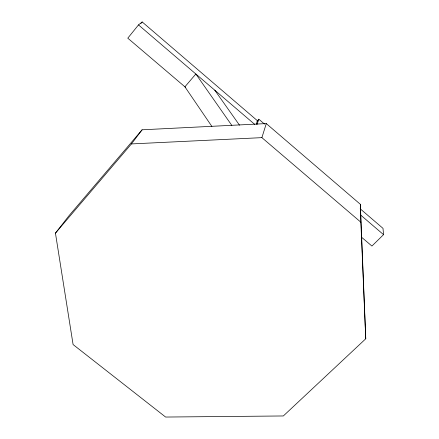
<?xml version="1.0" encoding="UTF-8"?>
<svg xmlns="http://www.w3.org/2000/svg" width="439" height="439" viewBox="0 0 439 439"><rect width="100%" height="100%" fill="white"/><g stroke="black" fill="none" stroke-linecap="round" stroke-linejoin="round"><path stroke-width="0.66" d="M365.758 338.776L360.863 222.205L261.896 137.643L266.281 123.584L142.099 129.801L69.23 215.439L55.446 233.147L73.088 344.555L165.618 417.05L283.336 415.963L365.758 338.776L360.342 204.294L266.281 123.584M257.056 124.391L258.84 119.221L264.536 124.105M256.255 124.204L257.457 120.752L142.181 21.95L138.499 24.913L127.787 38.171L185.713 87.493M55.446 233.147L131.426 143.926L142.099 129.801M140.914 23.514L142.181 21.95M257.007 121.246L258.84 119.221M360.167 208.783L383 228.357L383.554 234.651L371.921 246.054L361.5 237.181M131.426 143.926L261.896 137.643M138.499 24.913L254.812 124.462M360.655 215.05L383.554 234.651M214.764 90.182L239.502 125.181M231.825 125.411L195.854 73.999L184.912 86.812L211.894 126.459M360.342 204.294L360.863 222.205"/></g></svg>
